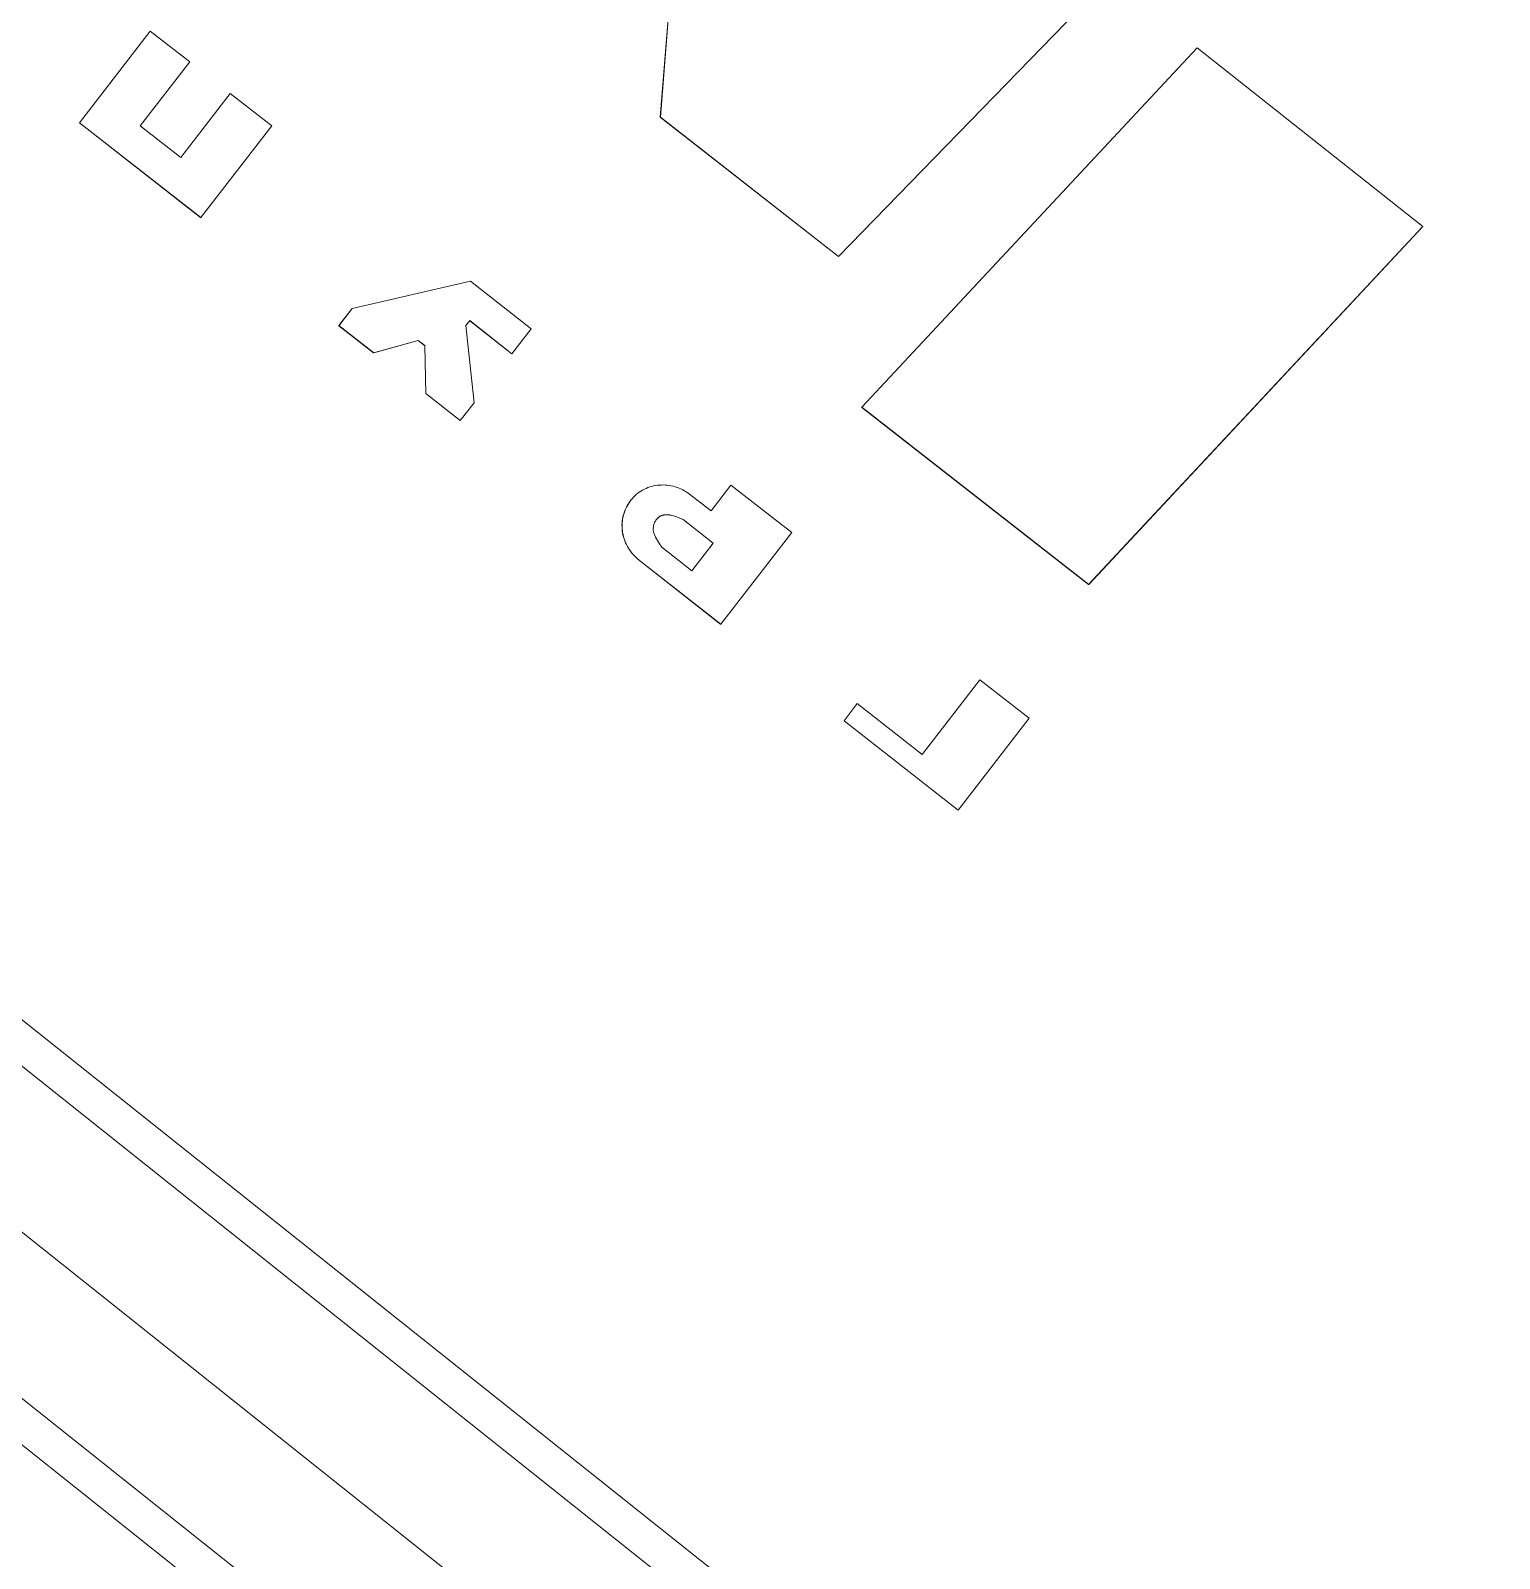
# Model space of a CAD drawing. Header units: millimetres. Extents: x -229914 to 856942, y -268655 to 87212.
# Drawn here: x -133271.1 to -133167.1, y 21580.3 to 21688.4 of the extents above; entities that cross this region are included whole.
import ezdxf

# ---------------------------------------------------------------- set-up
doc = ezdxf.new("R2010")
doc.units = ezdxf.units.MM

# ---------------------------------------------------------------- blocks, each defined once
blk = doc.blocks.new('Т912NEW')
at = {"color": 7, "linetype": 'Continuous', "lineweight": 15}
for p, q in [((4599.06, 3148.36), (4596.37, 3121.2)), ((4599.06, 3148.35), (4596.37, 3121.19)), ((4604.32, 3113.89), (4607.03, 3148.57)), ((4627.4, 3148.61), (4607.03, 3148.57)), ((4627.4, 3148.61), (4624.69, 3114.07)), ((4627.4, 3148.6), (4624.69, 3114.06)), ((4627.4, 3148.61), (4627.4, 3148.6)), ((4580.37, 3121.05), (4571.62, 3134.06)), ((4580.37, 3121.06), (4571.62, 3134.06)), ((4596.37, 3121.2), (4580.37, 3121.06)), ((4596.37, 3121.19), (4580.37, 3121.05)), ((4580.37, 3121.06), (4580.37, 3121.05)), ((4596.37, 3121.2), (4596.37, 3121.19)), ((4624.69, 3114.07), (4604.32, 3113.89)), ((4624.69, 3114.06), (4604.32, 3113.88)), ((4604.32, 3113.89), (4604.32, 3113.88)), ((4624.69, 3114.07), (4624.69, 3114.06)), ((4605.96, 3103.86), (4600.5, 3103.8)), ((4600.53, 3101.5), (4600.5, 3103.8)), ((4600.53, 3101.5), (4600.5, 3103.8)), ((4600.5, 3103.8), (4600.5, 3103.8)), ((4605.96, 3103.86), (4606.08, 3095.65)), ((4627.29, 3104.04), (4622.87, 3104)), ((4622.96, 3097.32), (4622.87, 3104)), ((4622.87, 3104), (4622.87, 3103.99)), ((4622.96, 3097.32), (4622.87, 3103.99)), ((4627.29, 3104.04), (4627.41, 3095.83)), ((4548.33, 3103.34), (4551.88, 3103.38)), ((4548.45, 3095.14), (4548.33, 3103.34)), ((4548.33, 3103.34), (4548.33, 3103.34)), ((4548.45, 3095.14), (4548.33, 3103.34)), ((4551.88, 3103.38), (4551.96, 3097.65)), ((4559.24, 3103.45), (4555.51, 3103.41)), ((4555.59, 3097.69), (4555.51, 3103.41)), ((4555.59, 3097.69), (4555.51, 3103.41)), ((4555.51, 3103.41), (4555.51, 3103.41)), ((4559.24, 3103.45), (4559.36, 3095.24)), ((4571.74, 3096.88), (4577.09, 3103.6)), ((4582.55, 3103.65), (4577.09, 3103.6)), ((4582.55, 3103.65), (4582.58, 3101.41)), ((4582.58, 3101.41), (4578.79, 3101.4)), ((4582.58, 3101.4), (4578.79, 3101.39)), ((4578.79, 3101.4), (4578.79, 3100.95)), ((4578.79, 3100.95), (4582.65, 3097.03)), ((4582.58, 3101.41), (4582.58, 3101.4)), ((4596.34, 3100.45), (4596.44, 3100.55)), ((4596.44, 3100.55), (4596.54, 3100.65)), ((4596.54, 3100.65), (4596.65, 3100.74)), ((4596.65, 3100.74), (4596.75, 3100.83)), ((4596.75, 3100.83), (4596.87, 3100.91)), ((4596.87, 3100.91), (4596.98, 3100.99)), ((4596.98, 3100.99), (4597.11, 3101.07)), ((4597.11, 3101.07), (4597.23, 3101.13)), ((4597.23, 3101.13), (4597.36, 3101.2)), ((4597.36, 3101.2), (4597.49, 3101.25)), ((4597.49, 3101.25), (4597.62, 3101.3)), ((4597.62, 3101.3), (4597.76, 3101.35)), ((4597.76, 3101.35), (4597.9, 3101.38)), ((4597.9, 3101.38), (4598.04, 3101.41)), ((4598.04, 3101.41), (4598.19, 3101.43)), ((4598.19, 3101.43), (4598.34, 3101.45)), ((4598.34, 3101.45), (4598.49, 3101.46)), ((4598.49, 3101.46), (4600.53, 3101.5)), ((4595.73, 3099.37), (4595.78, 3099.5)), ((4595.78, 3099.5), (4595.83, 3099.63)), ((4595.83, 3099.63), (4595.89, 3099.76)), ((4595.89, 3099.76), (4595.95, 3099.88)), ((4595.95, 3099.88), (4596.01, 3100)), ((4596.01, 3100), (4596.09, 3100.12)), ((4596.09, 3100.12), (4596.17, 3100.23)), ((4596.17, 3100.23), (4596.25, 3100.34)), ((4596.25, 3100.34), (4596.34, 3100.45)), ((4598.38, 3099.42), (4598.33, 3099.38)), ((4598.38, 3099.41), (4598.33, 3099.38)), ((4598.43, 3099.45), (4598.38, 3099.42)), ((4598.43, 3099.44), (4598.38, 3099.41)), ((4598.38, 3099.42), (4598.38, 3099.41)), ((4598.49, 3099.48), (4598.43, 3099.45)), ((4598.49, 3099.47), (4598.43, 3099.44)), ((4598.43, 3099.45), (4598.43, 3099.44)), ((4598.55, 3099.51), (4598.49, 3099.48)), ((4598.55, 3099.5), (4598.49, 3099.47)), ((4598.49, 3099.48), (4598.49, 3099.47)), ((4598.68, 3099.56), (4598.55, 3099.51)), ((4598.68, 3099.56), (4598.55, 3099.5)), ((4598.55, 3099.51), (4598.55, 3099.5)), ((4598.81, 3099.61), (4598.68, 3099.56)), ((4598.81, 3099.61), (4598.68, 3099.56)), ((4598.68, 3099.56), (4598.68, 3099.56)), ((4599.08, 3099.7), (4598.81, 3099.61)), ((4599.08, 3099.7), (4598.81, 3099.61)), ((4598.81, 3099.61), (4598.81, 3099.61)), ((4599.37, 3099.79), (4599.08, 3099.7)), ((4599.37, 3099.78), (4599.08, 3099.7)), ((4599.08, 3099.7), (4599.08, 3099.7)), ((4602.08, 3099.81), (4599.37, 3099.79)), ((4602.08, 3099.81), (4599.37, 3099.78)), ((4599.37, 3099.79), (4599.37, 3099.78)), ((4602.11, 3097.34), (4602.08, 3099.81)), ((4602.11, 3097.34), (4602.08, 3099.81)), ((4602.08, 3099.81), (4602.08, 3099.81)), ((4595.62, 3098.55), (4595.63, 3098.69)), ((4595.63, 3098.4), (4595.62, 3098.55)), ((4595.62, 3098.55), (4595.62, 3098.54)), ((4595.63, 3098.39), (4595.62, 3098.54)), ((4595.63, 3098.83), (4595.65, 3098.97)), ((4595.63, 3098.69), (4595.63, 3098.83)), ((4595.64, 3098.25), (4595.63, 3098.4)), ((4595.63, 3098.4), (4595.63, 3098.39)), ((4595.64, 3098.25), (4595.63, 3098.39)), ((4595.65, 3098.97), (4595.67, 3099.11)), ((4595.67, 3099.11), (4595.7, 3099.24)), ((4595.7, 3099.24), (4595.73, 3099.37)), ((4597.9, 3098.69), (4597.89, 3098.55)), ((4597.9, 3098.69), (4597.89, 3098.55)), ((4597.89, 3098.55), (4597.9, 3098.48)), ((4597.91, 3098.82), (4597.9, 3098.76)), ((4597.91, 3098.82), (4597.9, 3098.75)), ((4597.9, 3098.76), (4597.9, 3098.69)), ((4597.9, 3098.76), (4597.9, 3098.75)), ((4597.9, 3098.75), (4597.9, 3098.69)), ((4597.9, 3098.69), (4597.9, 3098.69)), ((4597.9, 3098.48), (4597.91, 3098.41)), ((4597.92, 3098.88), (4597.91, 3098.82)), ((4597.92, 3098.88), (4597.91, 3098.82)), ((4597.91, 3098.82), (4597.91, 3098.82)), ((4597.91, 3098.41), (4597.92, 3098.34)), ((4597.94, 3098.94), (4597.92, 3098.88)), ((4597.94, 3098.93), (4597.92, 3098.88)), ((4597.92, 3098.88), (4597.92, 3098.88)), ((4597.92, 3098.34), (4597.94, 3098.28)), ((4597.97, 3099), (4597.94, 3098.94)), ((4597.97, 3098.99), (4597.94, 3098.93)), ((4597.94, 3098.94), (4597.94, 3098.93)), ((4598, 3099.05), (4597.97, 3099)), ((4598, 3099.04), (4597.97, 3098.99)), ((4597.97, 3099), (4597.97, 3098.99)), ((4598.03, 3099.1), (4598, 3099.05)), ((4598.03, 3099.09), (4598, 3099.04)), ((4598, 3099.05), (4598, 3099.04)), ((4598.06, 3099.14), (4598.03, 3099.1)), ((4598.06, 3099.14), (4598.03, 3099.09)), ((4598.03, 3099.1), (4598.03, 3099.09)), ((4598.1, 3099.19), (4598.06, 3099.14)), ((4598.1, 3099.18), (4598.06, 3099.14)), ((4598.06, 3099.14), (4598.06, 3099.14)), ((4598.14, 3099.23), (4598.1, 3099.19)), ((4598.14, 3099.23), (4598.1, 3099.18)), ((4598.1, 3099.19), (4598.1, 3099.18)), ((4598.18, 3099.27), (4598.14, 3099.23)), ((4598.18, 3099.27), (4598.14, 3099.23)), ((4598.14, 3099.23), (4598.14, 3099.23)), ((4598.23, 3099.31), (4598.18, 3099.27)), ((4598.23, 3099.31), (4598.18, 3099.27)), ((4598.18, 3099.27), (4598.18, 3099.27)), ((4598.28, 3099.35), (4598.23, 3099.31)), ((4598.28, 3099.34), (4598.23, 3099.31)), ((4598.23, 3099.31), (4598.23, 3099.31)), ((4598.33, 3099.38), (4598.28, 3099.35)), ((4598.33, 3099.38), (4598.28, 3099.34)), ((4598.28, 3099.35), (4598.28, 3099.34)), ((4598.33, 3099.38), (4598.33, 3099.38)), ((4551.96, 3097.65), (4555.59, 3097.69)), ((4576.81, 3098.02), (4574.89, 3095.37)), ((4576.81, 3098.02), (4574.89, 3095.38)), ((4577.4, 3098.03), (4576.81, 3098.02)), ((4577.4, 3098.02), (4576.81, 3098.02)), ((4576.81, 3098.02), (4576.81, 3098.02)), ((4579.57, 3095.42), (4577.4, 3098.03)), ((4577.4, 3098.03), (4577.4, 3098.02)), ((4579.57, 3095.41), (4577.4, 3098.02)), ((4595.66, 3098.1), (4595.64, 3098.25)), ((4595.66, 3098.11), (4595.64, 3098.25)), ((4595.64, 3098.25), (4595.64, 3098.25)), ((4595.69, 3097.96), (4595.66, 3098.11)), ((4595.66, 3098.11), (4595.66, 3098.1)), ((4595.69, 3097.96), (4595.66, 3098.1)), ((4595.72, 3097.82), (4595.69, 3097.96)), ((4595.72, 3097.82), (4595.69, 3097.96)), ((4595.69, 3097.96), (4595.69, 3097.96)), ((4595.76, 3097.68), (4595.72, 3097.82)), ((4595.76, 3097.69), (4595.72, 3097.82)), ((4595.72, 3097.82), (4595.72, 3097.82)), ((4595.81, 3097.55), (4595.76, 3097.69)), ((4595.76, 3097.69), (4595.76, 3097.68)), ((4595.81, 3097.54), (4595.76, 3097.68)), ((4595.86, 3097.42), (4595.81, 3097.55)), ((4595.81, 3097.55), (4595.81, 3097.54)), ((4595.86, 3097.41), (4595.81, 3097.54)), ((4595.92, 3097.29), (4595.86, 3097.42)), ((4595.86, 3097.42), (4595.86, 3097.41)), ((4595.92, 3097.28), (4595.86, 3097.41)), ((4595.99, 3097.16), (4595.92, 3097.29)), ((4595.92, 3097.29), (4595.92, 3097.28)), ((4595.99, 3097.16), (4595.92, 3097.28)), ((4597.94, 3098.28), (4597.96, 3098.22)), ((4597.96, 3098.22), (4597.99, 3098.16)), ((4597.99, 3098.16), (4598.02, 3098.11)), ((4598.02, 3098.11), (4598.05, 3098.06)), ((4598.05, 3098.06), (4598.08, 3098.01)), ((4598.08, 3098.01), (4598.12, 3097.96)), ((4598.12, 3097.96), (4598.16, 3097.91)), ((4598.16, 3097.91), (4598.2, 3097.87)), ((4598.2, 3097.87), (4598.25, 3097.83)), ((4598.25, 3097.83), (4598.29, 3097.79)), ((4598.29, 3097.79), (4598.34, 3097.76)), ((4598.34, 3097.76), (4598.39, 3097.72)), ((4598.39, 3097.72), (4598.44, 3097.69)), ((4598.44, 3097.69), (4598.5, 3097.66)), ((4598.5, 3097.66), (4598.61, 3097.6)), ((4598.61, 3097.6), (4598.74, 3097.54)), ((4598.74, 3097.54), (4598.87, 3097.49)), ((4598.87, 3097.49), (4599.13, 3097.4)), ((4599.13, 3097.4), (4599.4, 3097.32)), ((4602.11, 3097.34), (4599.4, 3097.32)), ((4617.13, 3097.27), (4622.96, 3097.32)), ((4617.16, 3095.74), (4617.13, 3097.27)), ((4617.13, 3097.27), (4617.13, 3097.27)), ((4617.16, 3095.74), (4617.13, 3097.27)), ((4571.74, 3096.88), (4571.74, 3096.87)), ((4571.76, 3095.35), (4571.74, 3096.88)), ((4571.76, 3095.34), (4571.74, 3096.87)), ((4582.65, 3097.03), (4582.67, 3095.44)), ((4596.06, 3097.03), (4595.99, 3097.16)), ((4596.06, 3097.04), (4595.99, 3097.16)), ((4595.99, 3097.16), (4595.99, 3097.16)), ((4596.14, 3096.92), (4596.06, 3097.04)), ((4596.06, 3097.04), (4596.06, 3097.03)), ((4596.14, 3096.91), (4596.06, 3097.03)), ((4596.21, 3096.81), (4596.14, 3096.92)), ((4596.14, 3096.92), (4596.14, 3096.91)), ((4596.21, 3096.8), (4596.14, 3096.91)), ((4596.31, 3096.69), (4596.21, 3096.81)), ((4596.21, 3096.81), (4596.21, 3096.8)), ((4596.31, 3096.69), (4596.21, 3096.8)), ((4596.4, 3096.58), (4596.31, 3096.69)), ((4596.4, 3096.59), (4596.31, 3096.69)), ((4596.31, 3096.69), (4596.31, 3096.69)), ((4596.5, 3096.49), (4596.4, 3096.59)), ((4596.4, 3096.59), (4596.4, 3096.58)), ((4596.5, 3096.48), (4596.4, 3096.58)), ((4596.6, 3096.39), (4596.5, 3096.49)), ((4596.5, 3096.49), (4596.5, 3096.48)), ((4596.6, 3096.38), (4596.5, 3096.48)), ((4596.71, 3096.3), (4596.6, 3096.39)), ((4596.6, 3096.39), (4596.6, 3096.38)), ((4596.71, 3096.29), (4596.6, 3096.38)), ((4596.83, 3096.21), (4596.71, 3096.3)), ((4596.71, 3096.3), (4596.71, 3096.29)), ((4596.83, 3096.2), (4596.71, 3096.29)), ((4596.95, 3096.12), (4596.83, 3096.21)), ((4596.83, 3096.21), (4596.83, 3096.2)), ((4596.95, 3096.12), (4596.83, 3096.2)), ((4559.36, 3095.24), (4548.45, 3095.14)), ((4559.36, 3095.23), (4548.45, 3095.14)), ((4548.45, 3095.14), (4548.45, 3095.14)), ((4559.36, 3095.24), (4559.36, 3095.23)), ((4574.89, 3095.38), (4571.76, 3095.35)), ((4574.89, 3095.37), (4571.76, 3095.34)), ((4571.76, 3095.35), (4571.76, 3095.34)), ((4574.89, 3095.38), (4574.89, 3095.37)), ((4582.67, 3095.44), (4579.57, 3095.41)), ((4582.67, 3095.44), (4579.57, 3095.42)), ((4579.57, 3095.42), (4579.57, 3095.41)), ((4582.67, 3095.44), (4582.67, 3095.44)), ((4597.07, 3096.04), (4596.95, 3096.12)), ((4597.07, 3096.05), (4596.95, 3096.12)), ((4596.95, 3096.12), (4596.95, 3096.12)), ((4597.21, 3095.97), (4597.07, 3096.05)), ((4597.07, 3096.05), (4597.07, 3096.04)), ((4597.21, 3095.97), (4597.07, 3096.04)), ((4597.34, 3095.9), (4597.21, 3095.97)), ((4597.34, 3095.91), (4597.21, 3095.97)), ((4597.21, 3095.97), (4597.21, 3095.97)), ((4597.48, 3095.85), (4597.34, 3095.91)), ((4597.34, 3095.91), (4597.34, 3095.9)), ((4597.48, 3095.84), (4597.34, 3095.9)), ((4597.62, 3095.79), (4597.48, 3095.85)), ((4597.48, 3095.85), (4597.48, 3095.84)), ((4597.62, 3095.79), (4597.48, 3095.84)), ((4597.77, 3095.74), (4597.62, 3095.79)), ((4597.77, 3095.74), (4597.62, 3095.79)), ((4597.62, 3095.79), (4597.62, 3095.79)), ((4597.93, 3095.69), (4597.77, 3095.74)), ((4597.93, 3095.7), (4597.77, 3095.74)), ((4597.77, 3095.74), (4597.77, 3095.74)), ((4598.09, 3095.66), (4597.93, 3095.7)), ((4597.93, 3095.7), (4597.93, 3095.69)), ((4598.09, 3095.66), (4597.93, 3095.69)), ((4598.25, 3095.63), (4598.09, 3095.66)), ((4598.25, 3095.64), (4598.09, 3095.66)), ((4598.09, 3095.66), (4598.09, 3095.66)), ((4598.41, 3095.61), (4598.25, 3095.64)), ((4598.25, 3095.64), (4598.25, 3095.63)), ((4598.41, 3095.61), (4598.25, 3095.63)), ((4598.58, 3095.59), (4598.41, 3095.61)), ((4598.58, 3095.6), (4598.41, 3095.61)), ((4598.41, 3095.61), (4598.41, 3095.61)), ((4598.76, 3095.59), (4598.58, 3095.6)), ((4598.58, 3095.6), (4598.58, 3095.59)), ((4598.76, 3095.58), (4598.58, 3095.59)), ((4606.08, 3095.65), (4598.76, 3095.59)), ((4606.08, 3095.64), (4598.76, 3095.58)), ((4598.76, 3095.59), (4598.76, 3095.58)), ((4606.08, 3095.65), (4606.08, 3095.64)), ((4627.41, 3095.83), (4617.16, 3095.74)), ((4627.41, 3095.83), (4617.16, 3095.74)), ((4617.16, 3095.74), (4617.16, 3095.74)), ((4627.41, 3095.83), (4627.41, 3095.83)), ((3822.75, 3042.93), (4798.75, 3042.93)), ((3822.75, 3040.36), (4798.75, 3040.36)), ((4810.75, 3031.17), (3810.75, 3031.17)), ((4798.75, 3021.97), (3822.75, 3021.97)), ((4798.75, 3019.4), (3822.75, 3019.4))]:
    blk.add_line(p, q, dxfattribs=at)

msp = doc.modelspace()

# ---------------------------------------------------------------- block references
at = {"rotation": 321.4676820499667}
msp.add_blockref('Т912NEW', (-138753.82306, 22094.20638), dxfattribs=at)

doc.saveas('drawing.dxf')
